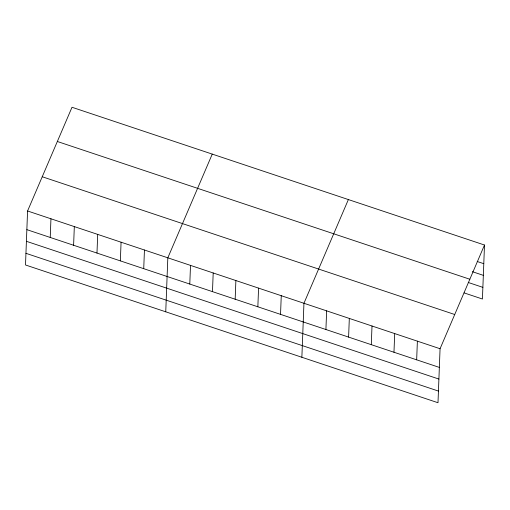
<?xml version="1.0" encoding="UTF-8"?>
<svg xmlns="http://www.w3.org/2000/svg" width="510" height="510" viewBox="0 0 510 510"><rect width="100%" height="100%" fill="white"/><g stroke="black" fill="none" stroke-linecap="round" stroke-linejoin="round"><path stroke-width="0.76" d="M27.572 210.981L25.5 264.977L437.994 402.728L440.066 348.732L484.5 245.023L72.006 107.272L27.572 210.981L440.066 348.732M50.235 237.456L50.949 218.79M73.606 245.259L74.326 226.593M96.983 253.068L97.697 234.396M120.354 260.871L121.074 242.205M143.731 268.681L144.445 250.008M165.75 311.814L167.822 257.818L212.256 154.103M189.79 284.064L190.51 265.391M212.479 291.637L213.199 272.971M235.167 299.217L235.881 280.545M257.856 306.791L258.57 288.124M280.538 314.37L281.259 295.698M301.869 357.274L303.947 303.278L348.375 199.563M325.916 329.524L326.636 310.851M348.604 337.097L349.318 318.431M371.293 344.671L372.007 326.005M393.975 352.251L394.695 333.578M416.664 359.824L417.384 341.158M484.5 245.023L482.428 299.019L464.132 292.906M477.194 261.49L483.786 263.689M472.356 271.683L483.333 275.349M57.343 141.493L469.837 279.244M468.237 282.47L482.874 287.359M42.234 176.753L454.729 314.511M26.858 229.653L439.352 367.404M26.412 241.306L438.906 379.064M25.946 253.317L438.441 391.074"/></g></svg>
